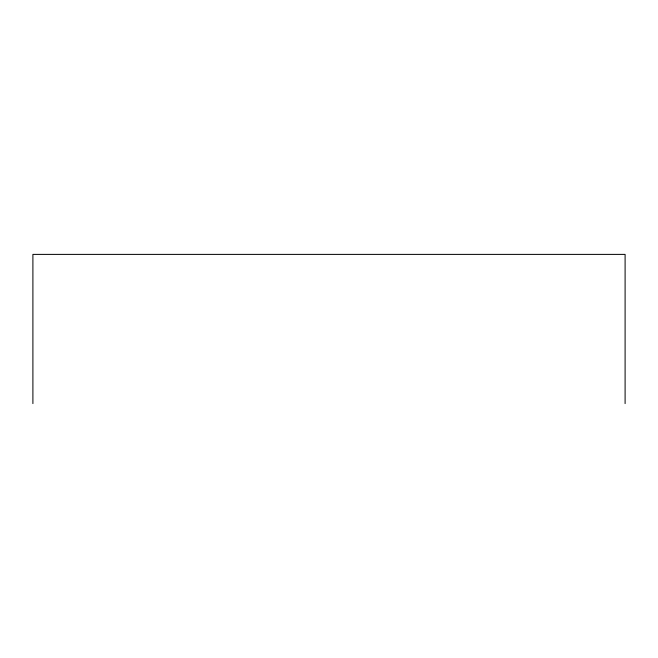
<?xml version="1.0" encoding="UTF-8"?>
<svg xmlns="http://www.w3.org/2000/svg" width="658" height="658" viewBox="0 0 658 658"><rect width="100%" height="100%" fill="white"/><g stroke="black" fill="none" stroke-linecap="round" stroke-linejoin="round"><path stroke-width="0.99" d="M625.1 403.609L625.1 254.391L32.9 254.391L32.9 403.609"/></g></svg>
